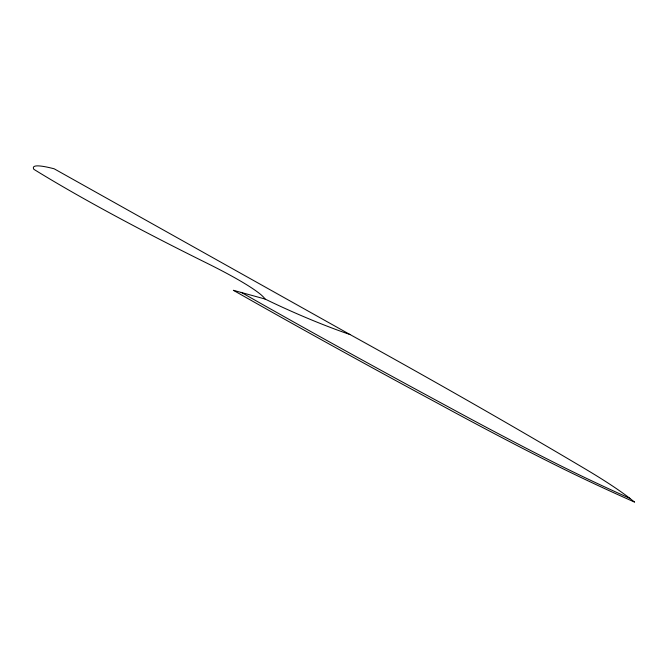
<?xml version="1.0" encoding="UTF-8"?>
<svg xmlns="http://www.w3.org/2000/svg" width="668" height="668" viewBox="0 0 668 668"><rect width="100%" height="100%" fill="white"/><g stroke="black" fill="none" stroke-linecap="round" stroke-linejoin="round"><path stroke-width="1" d="M265.062 299.03L233.357 290.296A2568.886 281.896 23.5 0 0 422.702 395.189L439.402 404.198A841.772 92.368 23.5 0 0 505.033 439.243L515.587 444.746A495.965 54.425 23.5 0 0 551.384 462.991A236.681 25.968 23.5 0 0 634.6 502.119L628.663 497.41A322.569 35.396 23.5 0 0 584.842 468.711A2667.165 292.676 23.5 0 0 349.99 334.518L54.166 168.795A108.116 11.865 23.5 0 0 33.884 169.338A508.348 55.786 23.5 0 0 206.529 262.975A117.969 12.942 23.5 0 1 265.062 299.03A93.512 10.262 23.5 0 0 349.99 334.518M629.866 498.345L625.691 496.483A223.037 24.474 23.5 0 1 557.504 464.176A481.494 52.839 23.5 0 1 522.785 446.475L512.448 441.08A827.978 90.856 23.5 0 1 453.514 409.676L430.96 397.477A2555.534 280.426 23.5 0 1 242.576 293.118L241.19 292.342"/></g></svg>
